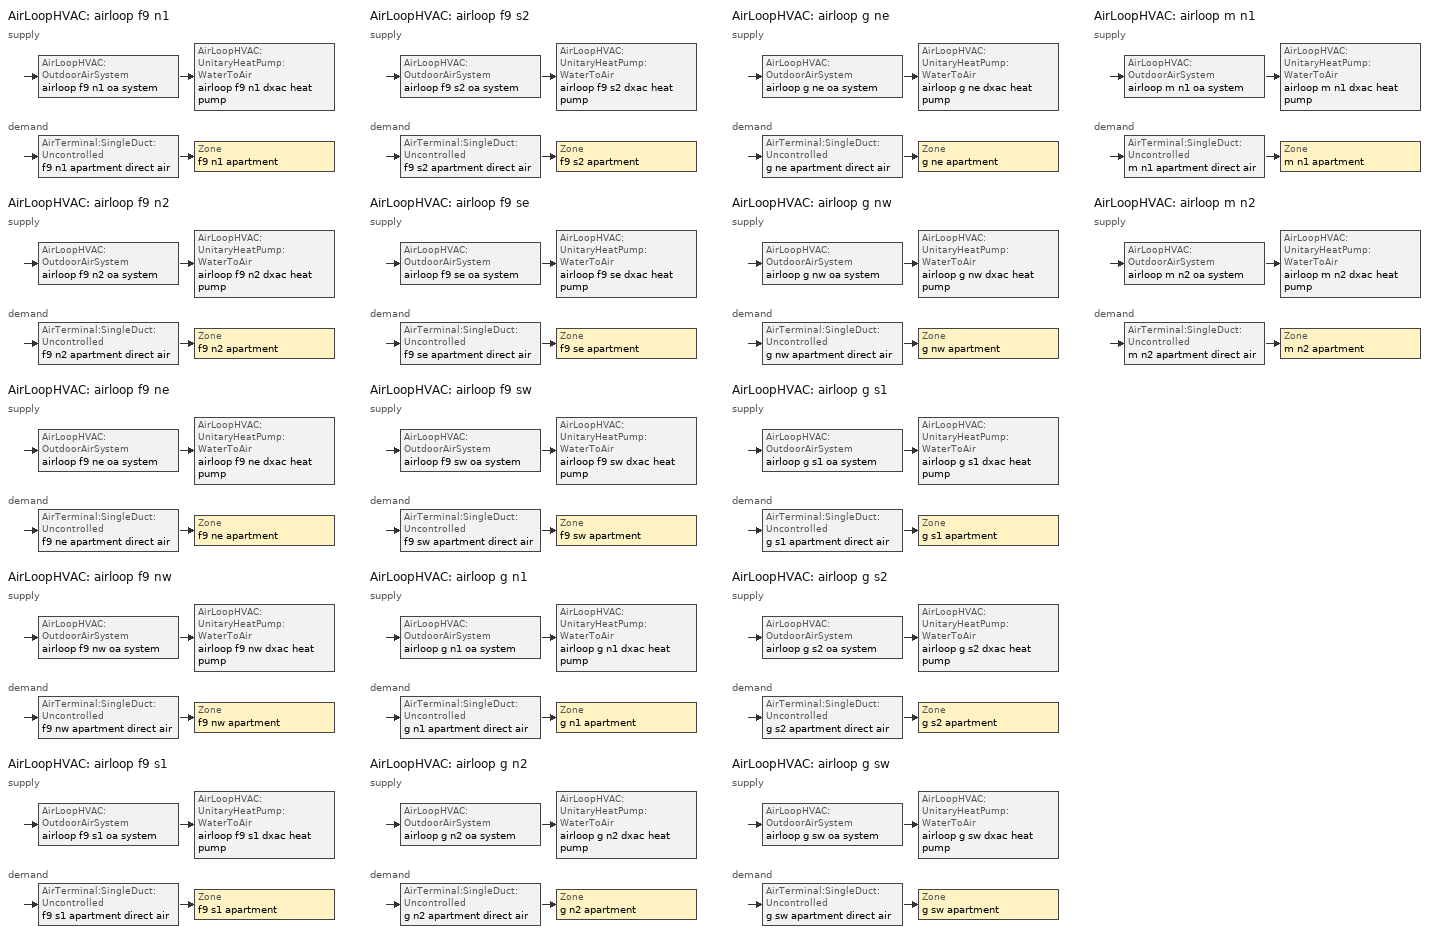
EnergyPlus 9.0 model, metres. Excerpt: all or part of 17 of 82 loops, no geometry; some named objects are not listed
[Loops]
AirLoopHVAC 'airloop f9 n1'
 supply: AirLoopHVAC:OutdoorAirSystem 'airloop f9 n1 oa system' > AirLoopHVAC:UnitaryHeatPump:WaterToAir 'airloop f9 n1 dxac heat pump'
 demand: AirTerminal:SingleDuct:Uncontrolled 'f9 n1 apartment direct air' > Zone 'f9 n1 apartment'
AirLoopHVAC 'airloop f9 n2'
 supply: AirLoopHVAC:OutdoorAirSystem 'airloop f9 n2 oa system' > AirLoopHVAC:UnitaryHeatPump:WaterToAir 'airloop f9 n2 dxac heat pump'
 demand: AirTerminal:SingleDuct:Uncontrolled 'f9 n2 apartment direct air' > Zone 'f9 n2 apartment'
AirLoopHVAC 'airloop f9 ne'
 supply: AirLoopHVAC:OutdoorAirSystem 'airloop f9 ne oa system' > AirLoopHVAC:UnitaryHeatPump:WaterToAir 'airloop f9 ne dxac heat pump'
 demand: AirTerminal:SingleDuct:Uncontrolled 'f9 ne apartment direct air' > Zone 'f9 ne apartment'
AirLoopHVAC 'airloop f9 nw'
 supply: AirLoopHVAC:OutdoorAirSystem 'airloop f9 nw oa system' > AirLoopHVAC:UnitaryHeatPump:WaterToAir 'airloop f9 nw dxac heat pump'
 demand: AirTerminal:SingleDuct:Uncontrolled 'f9 nw apartment direct air' > Zone 'f9 nw apartment'
AirLoopHVAC 'airloop f9 s1'
 supply: AirLoopHVAC:OutdoorAirSystem 'airloop f9 s1 oa system' > AirLoopHVAC:UnitaryHeatPump:WaterToAir 'airloop f9 s1 dxac heat pump'
 demand: AirTerminal:SingleDuct:Uncontrolled 'f9 s1 apartment direct air' > Zone 'f9 s1 apartment'
AirLoopHVAC 'airloop f9 s2'
 supply: AirLoopHVAC:OutdoorAirSystem 'airloop f9 s2 oa system' > AirLoopHVAC:UnitaryHeatPump:WaterToAir 'airloop f9 s2 dxac heat pump'
 demand: AirTerminal:SingleDuct:Uncontrolled 'f9 s2 apartment direct air' > Zone 'f9 s2 apartment'
AirLoopHVAC 'airloop f9 se'
 supply: AirLoopHVAC:OutdoorAirSystem 'airloop f9 se oa system' > AirLoopHVAC:UnitaryHeatPump:WaterToAir 'airloop f9 se dxac heat pump'
 demand: AirTerminal:SingleDuct:Uncontrolled 'f9 se apartment direct air' > Zone 'f9 se apartment'
AirLoopHVAC 'airloop f9 sw'
 supply: AirLoopHVAC:OutdoorAirSystem 'airloop f9 sw oa system' > AirLoopHVAC:UnitaryHeatPump:WaterToAir 'airloop f9 sw dxac heat pump'
 demand: AirTerminal:SingleDuct:Uncontrolled 'f9 sw apartment direct air' > Zone 'f9 sw apartment'
AirLoopHVAC 'airloop g n1'
 supply: AirLoopHVAC:OutdoorAirSystem 'airloop g n1 oa system' > AirLoopHVAC:UnitaryHeatPump:WaterToAir 'airloop g n1 dxac heat pump'
 demand: AirTerminal:SingleDuct:Uncontrolled 'g n1 apartment direct air' > Zone 'g n1 apartment'
AirLoopHVAC 'airloop g n2'
 supply: AirLoopHVAC:OutdoorAirSystem 'airloop g n2 oa system' > AirLoopHVAC:UnitaryHeatPump:WaterToAir 'airloop g n2 dxac heat pump'
 demand: AirTerminal:SingleDuct:Uncontrolled 'g n2 apartment direct air' > Zone 'g n2 apartment'
AirLoopHVAC 'airloop g ne'
 supply: AirLoopHVAC:OutdoorAirSystem 'airloop g ne oa system' > AirLoopHVAC:UnitaryHeatPump:WaterToAir 'airloop g ne dxac heat pump'
 demand: AirTerminal:SingleDuct:Uncontrolled 'g ne apartment direct air' > Zone 'g ne apartment'
AirLoopHVAC 'airloop g nw'
 supply: AirLoopHVAC:OutdoorAirSystem 'airloop g nw oa system' > AirLoopHVAC:UnitaryHeatPump:WaterToAir 'airloop g nw dxac heat pump'
 demand: AirTerminal:SingleDuct:Uncontrolled 'g nw apartment direct air' > Zone 'g nw apartment'
AirLoopHVAC 'airloop g s1'
 supply: AirLoopHVAC:OutdoorAirSystem 'airloop g s1 oa system' > AirLoopHVAC:UnitaryHeatPump:WaterToAir 'airloop g s1 dxac heat pump'
 demand: AirTerminal:SingleDuct:Uncontrolled 'g s1 apartment direct air' > Zone 'g s1 apartment'
AirLoopHVAC 'airloop g s2'
 supply: AirLoopHVAC:OutdoorAirSystem 'airloop g s2 oa system' > AirLoopHVAC:UnitaryHeatPump:WaterToAir 'airloop g s2 dxac heat pump'
 demand: AirTerminal:SingleDuct:Uncontrolled 'g s2 apartment direct air' > Zone 'g s2 apartment'
AirLoopHVAC 'airloop g sw'
 supply: AirLoopHVAC:OutdoorAirSystem 'airloop g sw oa system' > AirLoopHVAC:UnitaryHeatPump:WaterToAir 'airloop g sw dxac heat pump'
 demand: AirTerminal:SingleDuct:Uncontrolled 'g sw apartment direct air' > Zone 'g sw apartment'
AirLoopHVAC 'airloop m n1'
 supply: AirLoopHVAC:OutdoorAirSystem 'airloop m n1 oa system' > AirLoopHVAC:UnitaryHeatPump:WaterToAir 'airloop m n1 dxac heat pump'
 demand: AirTerminal:SingleDuct:Uncontrolled 'm n1 apartment direct air' > Zone 'm n1 apartment'
AirLoopHVAC 'airloop m n2'
 supply: AirLoopHVAC:OutdoorAirSystem 'airloop m n2 oa system' > AirLoopHVAC:UnitaryHeatPump:WaterToAir 'airloop m n2 dxac heat pump'
 demand: AirTerminal:SingleDuct:Uncontrolled 'm n2 apartment direct air' > Zone 'm n2 apartment'
[AirLoopHVAC]
airloop f9 n1: , airloop allapts availability manager, autosize, airloop f9 n1 branches, , airloop f9 n1 return air inlet, zonemixer f9 n1 return air outlet, zonesplitter f9 n1 supply air inlet, airloop f9 n1 supply air outlet
airloop f9 n2: , airloop allapts availability manager, autosize, airloop f9 n2 branches, , airloop f9 n2 return air inlet, zonemixer f9 n2 return air outlet, zonesplitter f9 n2 supply air inlet, airloop f9 n2 supply air outlet
airloop f9 ne: , airloop allapts availability manager, autosize, airloop f9 ne branches, , airloop f9 ne return air inlet, zonemixer f9 ne return air outlet, zonesplitter f9 ne supply air inlet, airloop f9 ne supply air outlet
airloop f9 nw: , airloop allapts availability manager, autosize, airloop f9 nw branches, , airloop f9 nw return air inlet, zonemixer f9 nw return air outlet, zonesplitter f9 nw supply air inlet, airloop f9 nw supply air outlet
airloop f9 s1: , airloop allapts availability manager, autosize, airloop f9 s1 branches, , airloop f9 s1 return air inlet, zonemixer f9 s1 return air outlet, zonesplitter f9 s1 supply air inlet, airloop f9 s1 supply air outlet
airloop f9 s2: , airloop allapts availability manager, autosize, airloop f9 s2 branches, , airloop f9 s2 return air inlet, zonemixer f9 s2 return air outlet, zonesplitter f9 s2 supply air inlet, airloop f9 s2 supply air outlet
airloop f9 se: , airloop allapts availability manager, autosize, airloop f9 se branches, , airloop f9 se return air inlet, zonemixer f9 se return air outlet, zonesplitter f9 se supply air inlet, airloop f9 se supply air outlet
airloop f9 sw: , airloop allapts availability manager, autosize, airloop f9 sw branches, , airloop f9 sw return air inlet, zonemixer f9 sw return air outlet, zonesplitter f9 sw supply air inlet, airloop f9 sw supply air outlet
airloop g n1: , airloop g n1 availability manager, autosize, airloop g n1 branches, , airloop g n1 return air inlet, zonemixer g n1 return air outlet, zonesplitter g n1 supply air inlet, airloop g n1 supply air outlet
airloop g n2: , airloop g n2 availability manager, autosize, airloop g n2 branches, , airloop g n2 return air inlet, zonemixer g n2 return air outlet, zonesplitter g n2 supply air inlet, airloop g n2 supply air outlet
airloop g ne: , airloop g ne availability manager, autosize, airloop g ne branches, , airloop g ne return air inlet, zonemixer g ne return air outlet, zonesplitter g ne supply air inlet, airloop g ne supply air outlet
airloop g nw: , airloop g nw availability manager, autosize, airloop g nw branches, , airloop g nw return air inlet, zonemixer g nw return air outlet, zonesplitter g nw supply air inlet, airloop g nw supply air outlet
airloop g s1: , airloop g s1 availability manager, autosize, airloop g s1 branches, , airloop g s1 return air inlet, zonemixer g s1 return air outlet, zonesplitter g s1 supply air inlet, airloop g s1 supply air outlet
airloop g s2: , airloop allapts availability manager, autosize, airloop g s2 branches, , airloop g s2 return air inlet, zonemixer g s2 return air outlet, zonesplitter g s2 supply air inlet, airloop g s2 supply air outlet
airloop g sw: , airloop g sw availability manager, autosize, airloop g sw branches, , airloop g sw return air inlet, zonemixer g sw return air outlet, zonesplitter g sw supply air inlet, airloop g sw supply air outlet
airloop m n1: , airloop allapts availability manager, autosize, airloop m n1 branches, , airloop m n1 return air inlet, zonemixer m n1 return air outlet, zonesplitter m n1 supply air inlet, airloop m n1 supply air outlet
airloop m n2: , airloop allapts availability manager, autosize, airloop m n2 branches, , airloop m n2 return air inlet, zonemixer m n2 return air outlet, zonesplitter m n2 supply air inlet, airloop m n2 supply air outlet
[AirLoopHVAC:OutdoorAirSystem]
airloop f9 n1 oa system: airloop f9 n1 oa system controllers, airloop f9 n1 oa system equipment, airloop allapts availability manager
airloop f9 n2 oa system: airloop f9 n2 oa system controllers, airloop f9 n2 oa system equipment, airloop allapts availability manager
airloop f9 ne oa system: airloop f9 ne oa system controllers, airloop f9 ne oa system equipment, airloop allapts availability manager
airloop f9 nw oa system: airloop f9 nw oa system controllers, airloop f9 nw oa system equipment, airloop allapts availability manager
airloop f9 s1 oa system: airloop f9 s1 oa system controllers, airloop f9 s1 oa system equipment, airloop allapts availability manager
airloop f9 s2 oa system: airloop f9 s2 oa system controllers, airloop f9 s2 oa system equipment, airloop allapts availability manager
airloop f9 se oa system: airloop f9 se oa system controllers, airloop f9 se oa system equipment, airloop allapts availability manager
airloop f9 sw oa system: airloop f9 sw oa system controllers, airloop f9 sw oa system equipment, airloop allapts availability manager
airloop g n1 oa system: airloop g n1 oa system controllers, airloop g n1 oa system equipment, airloop g n1 availability manager
airloop g n2 oa system: airloop g n2 oa system controllers, airloop g n2 oa system equipment, airloop g n2 availability manager
airloop g ne oa system: airloop g ne oa system controllers, airloop g ne oa system equipment, airloop g ne availability manager
airloop g nw oa system: airloop g nw oa system controllers, airloop g nw oa system equipment, airloop g nw availability manager
airloop g s1 oa system: airloop g s1 oa system controllers, airloop g s1 oa system equipment, airloop g s1 availability manager
airloop g s2 oa system: airloop g s2 oa system controllers, airloop g s2 oa system equipment, airloop g s2 availability manager
airloop g sw oa system: airloop g sw oa system controllers, airloop g sw oa system equipment, airloop g sw availability manager
airloop m n1 oa system: airloop m n1 oa system controllers, airloop m n1 oa system equipment, airloop allapts availability manager
airloop m n2 oa system: airloop m n2 oa system controllers, airloop m n2 oa system equipment, airloop allapts availability manager
[AirLoopHVAC:UnitaryHeatPump:WaterToAir]
airloop f9 n1 dxac heat pump: all on, f9 n1 apartment mixed air outlet, airloop f9 n1 supply air outlet, autosize, f9 n1 apartment, fan:onoff, airloop f9 n1 supply fan, coil:heating:watertoairheatpump:equationfit, heat pump heating mode airloop f9 n1, 0.001, coil:cooling:watertoairheatpump:equationfit, heat pump cooling mode airloop f9 n1, 0.001, 2.5, 60, 0.01, 60, coil:heating:electric, heat pump dx supp heating coil airloop f9 n1, 50, , common osa inlet node, blowthrough, all off
airloop f9 n2 dxac heat pump: all on, f9 n2 apartment mixed air outlet, airloop f9 n2 supply air outlet, autosize, f9 n2 apartment, fan:onoff, airloop f9 n2 supply fan, coil:heating:watertoairheatpump:equationfit, heat pump heating mode airloop f9 n2, 0.001, coil:cooling:watertoairheatpump:equationfit, heat pump cooling mode airloop f9 n2, 0.001, 2.5, 60, 0.01, 60, coil:heating:electric, heat pump dx supp heating coil airloop f9 n2, 50, , common osa inlet node, blowthrough, all off
airloop f9 ne dxac heat pump: all on, f9 ne apartment mixed air outlet, airloop f9 ne supply air outlet, autosize, f9 ne apartment, fan:onoff, airloop f9 ne supply fan, coil:heating:watertoairheatpump:equationfit, heat pump heating mode airloop f9 ne, 0.001, coil:cooling:watertoairheatpump:equationfit, heat pump cooling mode airloop f9 ne, 0.001, 2.5, 60, 0.01, 60, coil:heating:electric, heat pump dx supp heating coil airloop f9 ne, 50, , common osa inlet node, blowthrough, all off
airloop f9 nw dxac heat pump: all on, f9 nw apartment mixed air outlet, airloop f9 nw supply air outlet, autosize, f9 nw apartment, fan:onoff, airloop f9 nw supply fan, coil:heating:watertoairheatpump:equationfit, heat pump heating mode airloop f9 nw, 0.001, coil:cooling:watertoairheatpump:equationfit, heat pump cooling mode airloop f9 nw, 0.001, 2.5, 60, 0.01, 60, coil:heating:electric, heat pump dx supp heating coil airloop f9 nw, 50, , common osa inlet node, blowthrough, all off
airloop f9 s1 dxac heat pump: all on, f9 s1 apartment mixed air outlet, airloop f9 s1 supply air outlet, autosize, f9 s1 apartment, fan:onoff, airloop f9 s1 supply fan, coil:heating:watertoairheatpump:equationfit, heat pump heating mode airloop f9 s1, 0.001, coil:cooling:watertoairheatpump:equationfit, heat pump cooling mode airloop f9 s1, 0.001, 2.5, 60, 0.01, 60, coil:heating:electric, heat pump dx supp heating coil airloop f9 s1, 50, , common osa inlet node, blowthrough, all off
airloop f9 s2 dxac heat pump: all on, f9 s2 apartment mixed air outlet, airloop f9 s2 supply air outlet, autosize, f9 s2 apartment, fan:onoff, airloop f9 s2 supply fan, coil:heating:watertoairheatpump:equationfit, heat pump heating mode airloop f9 s2, 0.001, coil:cooling:watertoairheatpump:equationfit, heat pump cooling mode airloop f9 s2, 0.001, 2.5, 60, 0.01, 60, coil:heating:electric, heat pump dx supp heating coil airloop f9 s2, 50, , common osa inlet node, blowthrough, all off
airloop f9 se dxac heat pump: all on, f9 se apartment mixed air outlet, airloop f9 se supply air outlet, autosize, f9 se apartment, fan:onoff, airloop f9 se supply fan, coil:heating:watertoairheatpump:equationfit, heat pump heating mode airloop f9 se, 0.001, coil:cooling:watertoairheatpump:equationfit, heat pump cooling mode airloop f9 se, 0.001, 2.5, 60, 0.01, 60, coil:heating:electric, heat pump dx supp heating coil airloop f9 se, 50, , common osa inlet node, blowthrough, all off
airloop f9 sw dxac heat pump: all on, f9 sw apartment mixed air outlet, airloop f9 sw supply air outlet, autosize, f9 sw apartment, fan:onoff, airloop f9 sw supply fan, coil:heating:watertoairheatpump:equationfit, heat pump heating mode airloop f9 sw, 0.001, coil:cooling:watertoairheatpump:equationfit, heat pump cooling mode airloop f9 sw, 0.001, 2.5, 60, 0.01, 60, coil:heating:electric, heat pump dx supp heating coil airloop f9 sw, 50, , common osa inlet node, blowthrough, all off
airloop g n1 dxac heat pump: all on, g n1 apartment mixed air outlet, airloop g n1 supply air outlet, autosize, g n1 apartment, fan:onoff, airloop g n1 supply fan, coil:heating:watertoairheatpump:equationfit, heat pump heating mode airloop g n1, 0.001, coil:cooling:watertoairheatpump:equationfit, heat pump cooling mode airloop g n1, 0.0001, 2.5, 60, 0.01, 60, coil:heating:electric, heat pump dx supp heating coil airloop g n1, 50, , common osa inlet node, blowthrough, all off
airloop g n2 dxac heat pump: all on, g n2 apartment mixed air outlet, airloop g n2 supply air outlet, autosize, g n2 apartment, fan:onoff, airloop g n2 supply fan, coil:heating:watertoairheatpump:equationfit, heat pump heating mode airloop g n2, 0.001, coil:cooling:watertoairheatpump:equationfit, heat pump cooling mode airloop g n2, 0.0001, 2.5, 60, 0.01, 60, coil:heating:electric, heat pump dx supp heating coil airloop g n2, 50, , common osa inlet node, blowthrough, all off
airloop g ne dxac heat pump: all on, g ne apartment mixed air outlet, airloop g ne supply air outlet, autosize, g ne apartment, fan:onoff, airloop g ne supply fan, coil:heating:watertoairheatpump:equationfit, heat pump heating mode airloop g ne, 0.001, coil:cooling:watertoairheatpump:equationfit, heat pump cooling mode airloop g ne, 0.001, 2.5, 60, 0.01, 60, coil:heating:electric, heat pump dx supp heating coil airloop g ne, 50, , common osa inlet node, blowthrough, all off
airloop g nw dxac heat pump: all on, g nw apartment mixed air outlet, airloop g nw supply air outlet, autosize, g nw apartment, fan:onoff, airloop g nw supply fan, coil:heating:watertoairheatpump:equationfit, heat pump heating mode airloop g nw, 0.001, coil:cooling:watertoairheatpump:equationfit, heat pump cooling mode airloop g nw, 0.001, 2.5, 60, 0.01, 60, coil:heating:electric, heat pump dx supp heating coil airloop g nw, 50, , common osa inlet node, blowthrough, all off
airloop g s1 dxac heat pump: all on, g s1 apartment mixed air outlet, airloop g s1 supply air outlet, autosize, g s1 apartment, fan:onoff, airloop g s1 supply fan, coil:heating:watertoairheatpump:equationfit, heat pump heating mode airloop g s1, 0.001, coil:cooling:watertoairheatpump:equationfit, heat pump cooling mode airloop g s1, 0.001, 2.5, 60, 0.01, 60, coil:heating:electric, heat pump dx supp heating coil airloop g s1, 50, , common osa inlet node, blowthrough, all off
airloop g s2 dxac heat pump: all on, g s2 apartment mixed air outlet, airloop g s2 supply air outlet, autosize, g s2 apartment, fan:onoff, airloop g s2 supply fan, coil:heating:watertoairheatpump:equationfit, heat pump heating mode airloop g s2, 0.001, coil:cooling:watertoairheatpump:equationfit, heat pump cooling mode airloop g s2, 0.001, 2.5, 60, 0.01, 60, coil:heating:electric, heat pump dx supp heating coil airloop g s2, 50, , common osa inlet node, blowthrough, all off
airloop g sw dxac heat pump: all on, g sw apartment mixed air outlet, airloop g sw supply air outlet, autosize, g sw apartment, fan:onoff, airloop g sw supply fan, coil:heating:watertoairheatpump:equationfit, heat pump heating mode airloop g sw, 0.001, coil:cooling:watertoairheatpump:equationfit, heat pump cooling mode airloop g sw, 0.001, 2.5, 60, 0.01, 60, coil:heating:electric, heat pump dx supp heating coil airloop g sw, 50, , common osa inlet node, blowthrough, all off
airloop m n1 dxac heat pump: all on, m n1 apartment mixed air outlet, airloop m n1 supply air outlet, autosize, m n1 apartment, fan:onoff, airloop m n1 supply fan, coil:heating:watertoairheatpump:equationfit, heat pump heating mode airloop m n1, 0.001, coil:cooling:watertoairheatpump:equationfit, heat pump cooling mode airloop m n1, 0.001, 2.5, 60, 0.01, 60, coil:heating:electric, heat pump dx supp heating coil airloop m n1, 50, , common osa inlet node, blowthrough, all off
airloop m n2 dxac heat pump: all on, m n2 apartment mixed air outlet, airloop m n2 supply air outlet, autosize, m n2 apartment, fan:onoff, airloop m n2 supply fan, coil:heating:watertoairheatpump:equationfit, heat pump heating mode airloop m n2, 0.001, coil:cooling:watertoairheatpump:equationfit, heat pump cooling mode airloop m n2, 0.001, 2.5, 60, 0.01, 60, coil:heating:electric, heat pump dx supp heating coil airloop m n2, 50, , common osa inlet node, blowthrough, all off
[AirTerminal:SingleDuct:Uncontrolled]
f9 n1 apartment direct air: all on, f9 n1 apartment supply inlet, autosize
f9 n2 apartment direct air: all on, f9 n2 apartment supply inlet, autosize
f9 ne apartment direct air: all on, f9 ne apartment supply inlet, autosize
f9 nw apartment direct air: all on, f9 nw apartment supply inlet, autosize
f9 s1 apartment direct air: all on, f9 s1 apartment supply inlet, autosize
f9 s2 apartment direct air: all on, f9 s2 apartment supply inlet, autosize
f9 se apartment direct air: all on, f9 se apartment supply inlet, autosize
f9 sw apartment direct air: all on, f9 sw apartment supply inlet, autosize
g n1 apartment direct air: all on, g n1 apartment supply inlet, autosize
g n2 apartment direct air: all on, g n2 apartment supply inlet, autosize
g ne apartment direct air: all on, g ne apartment supply inlet, autosize
g nw apartment direct air: all on, g nw apartment supply inlet, autosize
g s1 apartment direct air: all on, g s1 apartment supply inlet, autosize
g s2 apartment direct air: all on, g s2 apartment supply inlet, autosize
g sw apartment direct air: all on, g sw apartment supply inlet, autosize
m n1 apartment direct air: all on, m n1 apartment supply inlet, autosize
m n2 apartment direct air: all on, m n2 apartment supply inlet, autosize
[Coil:Heating:Electric]
heat pump dx supp heating coil airloop f9 n1: all on, 1, autosize, heating coil air outlet node airloop f9 n1, airloop f9 n1 supply air outlet
heat pump dx supp heating coil airloop f9 n2: all on, 1, autosize, heating coil air outlet node airloop f9 n2, airloop f9 n2 supply air outlet
heat pump dx supp heating coil airloop f9 ne: all on, 1, autosize, heating coil air outlet node airloop f9 ne, airloop f9 ne supply air outlet
heat pump dx supp heating coil airloop f9 nw: all on, 1, autosize, heating coil air outlet node airloop f9 nw, airloop f9 nw supply air outlet
heat pump dx supp heating coil airloop f9 s1: all on, 1, autosize, heating coil air outlet node airloop f9 s1, airloop f9 s1 supply air outlet
heat pump dx supp heating coil airloop f9 s2: all on, 1, autosize, heating coil air outlet node airloop f9 s2, airloop f9 s2 supply air outlet
heat pump dx supp heating coil airloop f9 se: all on, 1, autosize, heating coil air outlet node airloop f9 se, airloop f9 se supply air outlet
heat pump dx supp heating coil airloop f9 sw: all on, 1, autosize, heating coil air outlet node airloop f9 sw, airloop f9 sw supply air outlet
heat pump dx supp heating coil airloop g n1: all on, 1, autosize, heating coil air outlet node airloop g n1, airloop g n1 supply air outlet
heat pump dx supp heating coil airloop g n2: all on, 1, autosize, heating coil air outlet node airloop g n2, airloop g n2 supply air outlet
heat pump dx supp heating coil airloop g ne: all on, 1, autosize, heating coil air outlet node airloop g ne, airloop g ne supply air outlet
heat pump dx supp heating coil airloop g nw: all on, 1, autosize, heating coil air outlet node airloop g nw, airloop g nw supply air outlet
heat pump dx supp heating coil airloop g s1: all on, 1, autosize, heating coil air outlet node airloop g s1, airloop g s1 supply air outlet
heat pump dx supp heating coil airloop g s2: all on, 1, autosize, heating coil air outlet node airloop g s2, airloop g s2 supply air outlet
heat pump dx supp heating coil airloop g sw: all on, 1, autosize, heating coil air outlet node airloop g sw, airloop g sw supply air outlet
heat pump dx supp heating coil airloop m n1: all on, 1, autosize, heating coil air outlet node airloop m n1, airloop m n1 supply air outlet
heat pump dx supp heating coil airloop m n2: all on, 1, autosize, heating coil air outlet node airloop m n2, airloop m n2 supply air outlet
[Controller:OutdoorAir]
airloop f9 n1 oa controller: f9 n1 apartment relief air outlet, airloop f9 n1 return air inlet, f9 n1 apartment mixed air outlet, f9 n1 apartment outside air inlet, autosize, autosize, noeconomizer, modulateflow, , , , , , lockoutwithheating, fixedminimum, all off, , , , , no, , 1, yes, bypasswhenwithineconomizerlimits
airloop f9 n2 oa controller: f9 n2 apartment relief air outlet, airloop f9 n2 return air inlet, f9 n2 apartment mixed air outlet, f9 n2 apartment outside air inlet, autosize, autosize, noeconomizer, modulateflow, , , , , , lockoutwithheating, fixedminimum, all off, , , , , no, , 1, yes, bypasswhenwithineconomizerlimits
airloop f9 ne oa controller: f9 ne apartment relief air outlet, airloop f9 ne return air inlet, f9 ne apartment mixed air outlet, f9 ne apartment outside air inlet, autosize, autosize, noeconomizer, modulateflow, , , , , , lockoutwithheating, fixedminimum, all off, , , , , no, , 1, yes, bypasswhenwithineconomizerlimits
airloop f9 nw oa controller: f9 nw apartment relief air outlet, airloop f9 nw return air inlet, f9 nw apartment mixed air outlet, f9 nw apartment outside air inlet, autosize, autosize, noeconomizer, modulateflow, , , , , , lockoutwithheating, fixedminimum, all off, , , , , no, , 1, yes, bypasswhenwithineconomizerlimits
airloop f9 s1 oa controller: f9 s1 apartment relief air outlet, airloop f9 s1 return air inlet, f9 s1 apartment mixed air outlet, f9 s1 apartment outside air inlet, autosize, autosize, noeconomizer, modulateflow, , , , , , lockoutwithheating, fixedminimum, all off, , , , , no, , 1, yes, bypasswhenwithineconomizerlimits
airloop f9 s2 oa controller: f9 s2 apartment relief air outlet, airloop f9 s2 return air inlet, f9 s2 apartment mixed air outlet, f9 s2 apartment outside air inlet, autosize, autosize, noeconomizer, modulateflow, , , , , , lockoutwithheating, fixedminimum, all off, , , , , no, , 1, yes, bypasswhenwithineconomizerlimits
airloop f9 se oa controller: f9 se apartment relief air outlet, airloop f9 se return air inlet, f9 se apartment mixed air outlet, f9 se apartment outside air inlet, autosize, autosize, noeconomizer, modulateflow, , , , , , lockoutwithheating, fixedminimum, all off, , , , , no, , 1, yes, bypasswhenwithineconomizerlimits
airloop f9 sw oa controller: f9 sw apartment relief air outlet, airloop f9 sw return air inlet, f9 sw apartment mixed air outlet, f9 sw apartment outside air inlet, autosize, autosize, noeconomizer, modulateflow, , , , , , lockoutwithheating, fixedminimum, all off, , , , , no, , 1, yes, bypasswhenwithineconomizerlimits
airloop g n1 oa controller: g n1 apartment relief air outlet, airloop g n1 return air inlet, g n1 apartment mixed air outlet, g n1 apartment outside air inlet, autosize, autosize, noeconomizer, modulateflow, , , , , , lockoutwithheating, fixedminimum, all off, , , , , no, , 1, yes, bypasswhenwithineconomizerlimits
airloop g n2 oa controller: g n2 apartment relief air outlet, airloop g n2 return air inlet, g n2 apartment mixed air outlet, g n2 apartment outside air inlet, autosize, autosize, noeconomizer, modulateflow, , , , , , lockoutwithheating, fixedminimum, all off, , , , , no, , 1, yes, bypasswhenwithineconomizerlimits
airloop g ne oa controller: g ne apartment relief air outlet, airloop g ne return air inlet, g ne apartment mixed air outlet, g ne apartment outside air inlet, autosize, autosize, noeconomizer, modulateflow, , , , , , lockoutwithheating, fixedminimum, all off, , , , , no, , 1, yes, bypasswhenwithineconomizerlimits
airloop g nw oa controller: g nw apartment relief air outlet, airloop g nw return air inlet, g nw apartment mixed air outlet, g nw apartment outside air inlet, autosize, autosize, noeconomizer, modulateflow, , , , , , lockoutwithheating, fixedminimum, all off, , , , , no, , 1, yes, bypasswhenwithineconomizerlimits
airloop g s1 oa controller: g s1 apartment relief air outlet, airloop g s1 return air inlet, g s1 apartment mixed air outlet, g s1 apartment outside air inlet, autosize, autosize, noeconomizer, modulateflow, , , , , , lockoutwithheating, fixedminimum, all off, , , , , no, , 1, yes, bypasswhenwithineconomizerlimits
airloop g s2 oa controller: g s2 apartment relief air outlet, airloop g s2 return air inlet, g s2 apartment mixed air outlet, g s2 apartment outside air inlet, autosize, autosize, noeconomizer, modulateflow, , , , , , lockoutwithheating, fixedminimum, all off, , , , , no, , 1, yes, bypasswhenwithineconomizerlimits
airloop g sw oa controller: g sw apartment relief air outlet, airloop g sw return air inlet, g sw apartment mixed air outlet, g sw apartment outside air inlet, autosize, autosize, noeconomizer, modulateflow, , , , , , lockoutwithheating, fixedminimum, all off, , , , , no, , 1, yes, bypasswhenwithineconomizerlimits
airloop m n1 oa controller: m n1 apartment relief air outlet, airloop m n1 return air inlet, m n1 apartment mixed air outlet, m n1 apartment outside air inlet, autosize, autosize, noeconomizer, modulateflow, , , , , , lockoutwithheating, fixedminimum, all off, , , , , no, , 1, yes, bypasswhenwithineconomizerlimits
airloop m n2 oa controller: m n2 apartment relief air outlet, airloop m n2 return air inlet, m n2 apartment mixed air outlet, m n2 apartment outside air inlet, autosize, autosize, noeconomizer, modulateflow, , , , , , lockoutwithheating, fixedminimum, all off, , , , , no, , 1, yes, bypasswhenwithineconomizerlimits
[DesignSpecification:OutdoorAir]
sz dsoa f9 n1 apartment; sz dsoa f9 n2 apartment; sz dsoa f9 ne apartment; sz dsoa f9 nw apartment; sz dsoa f9 s1 apartment; sz dsoa f9 s2 apartment; sz dsoa f9 se apartment; sz dsoa f9 sw apartment; sz dsoa g n1 apartment; sz dsoa g n2 apartment; sz dsoa g ne apartment; sz dsoa g nw apartment; sz dsoa g s1 apartment; sz dsoa g s2 apartment; sz dsoa g sw apartment; sz dsoa m n1 apartment; sz dsoa m n2 apartment: flow/area, , 0.000294083
[EnergyManagementSystem:Sensor]
m_n1_apartment_sliding_door_ventilation_sensor: m n1 apartment; Zone Ventilation Standard Density Volume Flow Rate
[Fan:OnOff]
airloop f9 n1 supply fan: all on, 0.55575, 622.5, autosize, 0.855, 1, f9 n1 apartment mixed air outlet, airloop f9 n1 supply fan outlet
airloop f9 n2 supply fan: all on, 0.55575, 622.5, autosize, 0.855, 1, f9 n2 apartment mixed air outlet, airloop f9 n2 supply fan outlet
airloop f9 ne supply fan: all on, 0.55575, 622.5, autosize, 0.855, 1, f9 ne apartment mixed air outlet, airloop f9 ne supply fan outlet
airloop f9 nw supply fan: all on, 0.55575, 622.5, autosize, 0.855, 1, f9 nw apartment mixed air outlet, airloop f9 nw supply fan outlet
airloop f9 s1 supply fan: all on, 0.55575, 622.5, autosize, 0.855, 1, f9 s1 apartment mixed air outlet, airloop f9 s1 supply fan outlet
airloop f9 s2 supply fan: all on, 0.55575, 622.5, autosize, 0.855, 1, f9 s2 apartment mixed air outlet, airloop f9 s2 supply fan outlet
airloop f9 se supply fan: all on, 0.55575, 622.5, autosize, 0.855, 1, f9 se apartment mixed air outlet, airloop f9 se supply fan outlet
airloop f9 sw supply fan: all on, 0.55575, 622.5, autosize, 0.855, 1, f9 sw apartment mixed air outlet, airloop f9 sw supply fan outlet
airloop g n1 supply fan: all on, 0.55575, 622.5, autosize, 0.855, 1, g n1 apartment mixed air outlet, airloop g n1 supply fan outlet
airloop g n2 supply fan: all on, 0.55575, 622.5, autosize, 0.855, 1, g n2 apartment mixed air outlet, airloop g n2 supply fan outlet
airloop g ne supply fan: all on, 0.55575, 622.5, autosize, 0.855, 1, g ne apartment mixed air outlet, airloop g ne supply fan outlet
airloop g nw supply fan: all on, 0.55575, 622.5, autosize, 0.855, 1, g nw apartment mixed air outlet, airloop g nw supply fan outlet
airloop g s1 supply fan: all on, 0.55575, 622.5, autosize, 0.855, 1, g s1 apartment mixed air outlet, airloop g s1 supply fan outlet
airloop g s2 supply fan: all on, 0.55575, 622.5, autosize, 0.855, 1, g s2 apartment mixed air outlet, airloop g s2 supply fan outlet
airloop g sw supply fan: all on, 0.55575, 622.5, autosize, 0.855, 1, g sw apartment mixed air outlet, airloop g sw supply fan outlet
airloop m n1 supply fan: all on, 0.55575, 622.5, autosize, 0.855, 1, m n1 apartment mixed air outlet, airloop m n1 supply fan outlet
airloop m n2 supply fan: all on, 0.55575, 622.5, autosize, 0.855, 1, m n2 apartment mixed air outlet, airloop m n2 supply fan outlet
f9 n1 apartment erv exh fan: all on, 0.303158, 233.6875, autosize, 0.48, 1, f9 n1 apartment erv secondary outlet node, f9 n1 apartment erv exh fan outlet node, , , General
f9 n1 apartment erv sup fan: all on, 0.303158, 233.6875, autosize, 0.48, 1, f9 n1 apartment erv outlet node, f9 n1 apartment erv sup fan outlet node, , , General
f9 n2 apartment erv exh fan: all on, 0.303158, 233.6875, autosize, 0.48, 1, f9 n2 apartment erv secondary outlet node, f9 n2 apartment erv exh fan outlet node, , , General
f9 n2 apartment erv sup fan: all on, 0.303158, 233.6875, autosize, 0.48, 1, f9 n2 apartment erv outlet node, f9 n2 apartment erv sup fan outlet node, , , General
f9 ne apartment erv exh fan: all on, 0.303158, 233.6875, autosize, 0.48, 1, f9 ne apartment erv secondary outlet node, f9 ne apartment erv exh fan outlet node, , , General
f9 ne apartment erv sup fan: all on, 0.303158, 233.6875, autosize, 0.48, 1, f9 ne apartment erv outlet node, f9 ne apartment erv sup fan outlet node, , , General
f9 nw apartment erv exh fan: all on, 0.303158, 233.6875, autosize, 0.48, 1, f9 nw apartment erv secondary outlet node, f9 nw apartment erv exh fan outlet node, , , General
f9 nw apartment erv sup fan: all on, 0.303158, 233.6875, autosize, 0.48, 1, f9 nw apartment erv outlet node, f9 nw apartment erv sup fan outlet node, , , General
f9 s1 apartment erv exh fan: all on, 0.303158, 233.6875, autosize, 0.48, 1, f9 s1 apartment erv secondary outlet node, f9 s1 apartment erv exh fan outlet node, , , General
f9 s1 apartment erv sup fan: all on, 0.303158, 233.6875, autosize, 0.48, 1, f9 s1 apartment erv outlet node, f9 s1 apartment erv sup fan outlet node, , , General
f9 s2 apartment erv exh fan: all on, 0.303158, 233.6875, autosize, 0.48, 1, f9 s2 apartment erv secondary outlet node, f9 s2 apartment erv exh fan outlet node, , , General
f9 s2 apartment erv sup fan: all on, 0.303158, 233.6875, autosize, 0.48, 1, f9 s2 apartment erv outlet node, f9 s2 apartment erv sup fan outlet node, , , General
f9 se apartment erv exh fan: all on, 0.303158, 233.6875, autosize, 0.48, 1, f9 se apartment erv secondary outlet node, f9 se apartment erv exh fan outlet node, , , General
f9 se apartment erv sup fan: all on, 0.303158, 233.6875, autosize, 0.48, 1, f9 se apartment erv outlet node, f9 se apartment erv sup fan outlet node, , , General
f9 sw apartment erv exh fan: all on, 0.303158, 233.6875, autosize, 0.48, 1, f9 sw apartment erv secondary outlet node, f9 sw apartment erv exh fan outlet node, , , General
f9 sw apartment erv sup fan: all on, 0.303158, 233.6875, autosize, 0.48, 1, f9 sw apartment erv outlet node, f9 sw apartment erv sup fan outlet node, , , General
g n1 apartment erv exh fan: all on, 0.303158, 233.6875, autosize, 0.48, 1, g n1 apartment erv secondary outlet node, g n1 apartment erv exh fan outlet node, , , General
g n1 apartment erv sup fan: all on, 0.303158, 233.6875, autosize, 0.48, 1, g n1 apartment erv outlet node, g n1 apartment erv sup fan outlet node, , , General
g n2 apartment erv exh fan: all on, 0.303158, 233.6875, autosize, 0.48, 1, g n2 apartment erv secondary outlet node, g n2 apartment erv exh fan outlet node, , , General
g n2 apartment erv sup fan: all on, 0.303158, 233.6875, autosize, 0.48, 1, g n2 apartment erv outlet node, g n2 apartment erv sup fan outlet node, , , General
g ne apartment erv exh fan: all on, 0.303158, 233.6875, autosize, 0.48, 1, g ne apartment erv secondary outlet node, g ne apartment erv exh fan outlet node, , , General
g ne apartment erv sup fan: all on, 0.303158, 233.6875, autosize, 0.48, 1, g ne apartment erv outlet node, g ne apartment erv sup fan outlet node, , , General
g nw apartment erv exh fan: all on, 0.303158, 233.6875, autosize, 0.48, 1, g nw apartment erv secondary outlet node, g nw apartment erv exh fan outlet node, , , General
g nw apartment erv sup fan: all on, 0.303158, 233.6875, autosize, 0.48, 1, g nw apartment erv outlet node, g nw apartment erv sup fan outlet node, , , General
g s1 apartment erv exh fan: all on, 0.303158, 233.6875, autosize, 0.48, 1, g s1 apartment erv secondary outlet node, g s1 apartment erv exh fan outlet node, , , General
g s1 apartment erv sup fan: all on, 0.303158, 233.6875, autosize, 0.48, 1, g s1 apartment erv outlet node, g s1 apartment erv sup fan outlet node, , , General
g s2 apartment erv exh fan: all on, 0.303158, 233.6875, autosize, 0.48, 1, g s2 apartment erv secondary outlet node, g s2 apartment erv exh fan outlet node, , , General
g s2 apartment erv sup fan: all on, 0.303158, 233.6875, autosize, 0.48, 1, g s2 apartment erv outlet node, g s2 apartment erv sup fan outlet node, , , General
g sw apartment erv exh fan: all on, 0.303158, 233.6875, autosize, 0.48, 1, g sw apartment erv secondary outlet node, g sw apartment erv exh fan outlet node, , , General
g sw apartment erv sup fan: all on, 0.303158, 233.6875, autosize, 0.48, 1, g sw apartment erv outlet node, g sw apartment erv sup fan outlet node, , , General
m n1 apartment erv exh fan: all on, 0.303158, 233.6875, autosize, 0.48, 1, m n1 apartment erv secondary outlet node, m n1 apartment erv exh fan outlet node, , , General
m n1 apartment erv sup fan: all on, 0.303158, 233.6875, autosize, 0.48, 1, m n1 apartment erv outlet node, m n1 apartment erv sup fan outlet node, , , General
m n2 apartment erv exh fan: all on, 0.303158, 233.6875, autosize, 0.48, 1, m n2 apartment erv secondary outlet node, m n2 apartment erv exh fan outlet node, , , General
m n2 apartment erv sup fan: all on, 0.303158, 233.6875, autosize, 0.48, 1, m n2 apartment erv outlet node, m n2 apartment erv sup fan outlet node, , , General
[HeatExchanger:AirToAir:SensibleAndLatent]
f9 n1 apartment oa heat exchanger: allon_except_dd, autosize, 0, 0, 0, 0, 0, 0, 0, 0, f9 n1 apartment outside air node, f9 n1 apartment erv outlet node, f9 n1 apartment zone exhaust node, f9 n1 apartment erv secondary outlet node, 0, no, rotary, exhaustonly, -23.3, 0.167, 1.44
f9 n2 apartment oa heat exchanger: allon_except_dd, autosize, 0, 0, 0, 0, 0, 0, 0, 0, f9 n2 apartment outside air node, f9 n2 apartment erv outlet node, f9 n2 apartment zone exhaust node, f9 n2 apartment erv secondary outlet node, 0, no, rotary, exhaustonly, -23.3, 0.167, 1.44
f9 ne apartment oa heat exchanger: allon_except_dd, autosize, 0, 0, 0, 0, 0, 0, 0, 0, f9 ne apartment outside air node, f9 ne apartment erv outlet node, f9 ne apartment zone exhaust node, f9 ne apartment erv secondary outlet node, 0, no, rotary, exhaustonly, -23.3, 0.167, 1.44
f9 nw apartment oa heat exchanger: allon_except_dd, autosize, 0, 0, 0, 0, 0, 0, 0, 0, f9 nw apartment outside air node, f9 nw apartment erv outlet node, f9 nw apartment zone exhaust node, f9 nw apartment erv secondary outlet node, 0, no, rotary, exhaustonly, -23.3, 0.167, 1.44
f9 s1 apartment oa heat exchanger: allon_except_dd, autosize, 0, 0, 0, 0, 0, 0, 0, 0, f9 s1 apartment outside air node, f9 s1 apartment erv outlet node, f9 s1 apartment zone exhaust node, f9 s1 apartment erv secondary outlet node, 0, no, rotary, exhaustonly, -23.3, 0.167, 1.44
f9 s2 apartment oa heat exchanger: allon_except_dd, autosize, 0, 0, 0, 0, 0, 0, 0, 0, f9 s2 apartment outside air node, f9 s2 apartment erv outlet node, f9 s2 apartment zone exhaust node, f9 s2 apartment erv secondary outlet node, 0, no, rotary, exhaustonly, -23.3, 0.167, 1.44
f9 se apartment oa heat exchanger: allon_except_dd, autosize, 0, 0, 0, 0, 0, 0, 0, 0, f9 se apartment outside air node, f9 se apartment erv outlet node, f9 se apartment zone exhaust node, f9 se apartment erv secondary outlet node, 0, no, rotary, exhaustonly, -23.3, 0.167, 1.44
f9 sw apartment oa heat exchanger: allon_except_dd, autosize, 0, 0, 0, 0, 0, 0, 0, 0, f9 sw apartment outside air node, f9 sw apartment erv outlet node, f9 sw apartment zone exhaust node, f9 sw apartment erv secondary outlet node, 0, no, rotary, exhaustonly, -23.3, 0.167, 1.44
g n1 apartment oa heat exchanger: allon_except_dd, autosize, 0, 0, 0, 0, 0, 0, 0, 0, g n1 apartment outside air node, g n1 apartment erv outlet node, g n1 apartment zone exhaust node, g n1 apartment erv secondary outlet node, 0, no, rotary, exhaustonly, -23.3, 0.167, 1.44
g n2 apartment oa heat exchanger: allon_except_dd, autosize, 0, 0, 0, 0, 0, 0, 0, 0, g n2 apartment outside air node, g n2 apartment erv outlet node, g n2 apartment zone exhaust node, g n2 apartment erv secondary outlet node, 0, no, rotary, exhaustonly, -23.3, 0.167, 1.44
g ne apartment oa heat exchanger: allon_except_dd, autosize, 0, 0, 0, 0, 0, 0, 0, 0, g ne apartment outside air node, g ne apartment erv outlet node, g ne apartment zone exhaust node, g ne apartment erv secondary outlet node, 0, no, rotary, exhaustonly, -23.3, 0.167, 1.44
g nw apartment oa heat exchanger: allon_except_dd, autosize, 0, 0, 0, 0, 0, 0, 0, 0, g nw apartment outside air node, g nw apartment erv outlet node, g nw apartment zone exhaust node, g nw apartment erv secondary outlet node, 0, no, rotary, exhaustonly, -23.3, 0.167, 1.44
g s1 apartment oa heat exchanger: allon_except_dd, autosize, 0, 0, 0, 0, 0, 0, 0, 0, g s1 apartment outside air node, g s1 apartment erv outlet node, g s1 apartment zone exhaust node, g s1 apartment erv secondary outlet node, 0, no, rotary, exhaustonly, -23.3, 0.167, 1.44
g s2 apartment oa heat exchanger: allon_except_dd, autosize, 0, 0, 0, 0, 0, 0, 0, 0, g s2 apartment outside air node, g s2 apartment erv outlet node, g s2 apartment zone exhaust node, g s2 apartment erv secondary outlet node, 0, no, rotary, exhaustonly, -23.3, 0.167, 1.44
g sw apartment oa heat exchanger: allon_except_dd, autosize, 0, 0, 0, 0, 0, 0, 0, 0, g sw apartment outside air node, g sw apartment erv outlet node, g sw apartment zone exhaust node, g sw apartment erv secondary outlet node, 0, no, rotary, exhaustonly, -23.3, 0.167, 1.44
m n1 apartment oa heat exchanger: allon_except_dd, autosize, 0, 0, 0, 0, 0, 0, 0, 0, m n1 apartment outside air node, m n1 apartment erv outlet node, m n1 apartment zone exhaust node, m n1 apartment erv secondary outlet node, 0, no, rotary, exhaustonly, -23.3, 0.167, 1.44
m n2 apartment oa heat exchanger: allon_except_dd, autosize, 0, 0, 0, 0, 0, 0, 0, 0, m n2 apartment outside air node, m n2 apartment erv outlet node, m n2 apartment zone exhaust node, m n2 apartment erv secondary outlet node, 0, no, rotary, exhaustonly, -23.3, 0.167, 1.44
[OutdoorAir:Mixer]
f9 n1 apartment oa mixing box: f9 n1 apartment mixed air outlet, f9 n1 apartment outside air inlet, f9 n1 apartment relief air outlet, airloop f9 n1 return air inlet
f9 n2 apartment oa mixing box: f9 n2 apartment mixed air outlet, f9 n2 apartment outside air inlet, f9 n2 apartment relief air outlet, airloop f9 n2 return air inlet
f9 ne apartment oa mixing box: f9 ne apartment mixed air outlet, f9 ne apartment outside air inlet, f9 ne apartment relief air outlet, airloop f9 ne return air inlet
f9 nw apartment oa mixing box: f9 nw apartment mixed air outlet, f9 nw apartment outside air inlet, f9 nw apartment relief air outlet, airloop f9 nw return air inlet
f9 s1 apartment oa mixing box: f9 s1 apartment mixed air outlet, f9 s1 apartment outside air inlet, f9 s1 apartment relief air outlet, airloop f9 s1 return air inlet
f9 s2 apartment oa mixing box: f9 s2 apartment mixed air outlet, f9 s2 apartment outside air inlet, f9 s2 apartment relief air outlet, airloop f9 s2 return air inlet
f9 se apartment oa mixing box: f9 se apartment mixed air outlet, f9 se apartment outside air inlet, f9 se apartment relief air outlet, airloop f9 se return air inlet
f9 sw apartment oa mixing box: f9 sw apartment mixed air outlet, f9 sw apartment outside air inlet, f9 sw apartment relief air outlet, airloop f9 sw return air inlet
g n1 apartment oa mixing box: g n1 apartment mixed air outlet, g n1 apartment outside air inlet, g n1 apartment relief air outlet, airloop g n1 return air inlet
g n2 apartment oa mixing box: g n2 apartment mixed air outlet, g n2 apartment outside air inlet, g n2 apartment relief air outlet, airloop g n2 return air inlet
g ne apartment oa mixing box: g ne apartment mixed air outlet, g ne apartment outside air inlet, g ne apartment relief air outlet, airloop g ne return air inlet
g nw apartment oa mixing box: g nw apartment mixed air outlet, g nw apartment outside air inlet, g nw apartment relief air outlet, airloop g nw return air inlet
g s1 apartment oa mixing box: g s1 apartment mixed air outlet, g s1 apartment outside air inlet, g s1 apartment relief air outlet, airloop g s1 return air inlet
g s2 apartment oa mixing box: g s2 apartment mixed air outlet, g s2 apartment outside air inlet, g s2 apartment relief air outlet, airloop g s2 return air inlet
g sw apartment oa mixing box: g sw apartment mixed air outlet, g sw apartment outside air inlet, g sw apartment relief air outlet, airloop g sw return air inlet
m n1 apartment oa mixing box: m n1 apartment mixed air outlet, m n1 apartment outside air inlet, m n1 apartment relief air outlet, airloop m n1 return air inlet
m n2 apartment oa mixing box: m n2 apartment mixed air outlet, m n2 apartment outside air inlet, m n2 apartment relief air outlet, airloop m n2 return air inlet
[Sizing:System]
airloop f9 n1; airloop f9 n2; airloop f9 ne; airloop f9 nw; airloop f9 s1; airloop f9 s2; airloop f9 se; airloop f9 sw; airloop g n1; airloop g n2; airloop g ne; airloop g nw; airloop g s1; airloop g s2; airloop g sw; airloop m n1; airloop m n2: sensible, autosize, 1, 7, 0.008, 11, 0.008, 14, 40, noncoincident, no, no, 0.008, 0.008, designday, 0, , , , designday, 0, , , , , zonesum
[Sizing:Zone]
f9 n1 apartment: supplyairtemperature, 14, , supplyairtemperature, 40, , 0.008, 0.008, sz dsoa f9 n1 apartment, , , designday, 0, , , 0, designday, 0, , , 0
f9 n2 apartment: supplyairtemperature, 14, , supplyairtemperature, 40, , 0.008, 0.008, sz dsoa f9 n2 apartment, , , designday, 0, , , 0, designday, 0, , , 0
f9 ne apartment: supplyairtemperature, 14, , supplyairtemperature, 40, , 0.008, 0.008, sz dsoa f9 ne apartment, , , designday, 0, , , 0, designday, 0, , , 0
f9 nw apartment: supplyairtemperature, 14, , supplyairtemperature, 40, , 0.008, 0.008, sz dsoa f9 nw apartment, , , designday, 0, , , 0, designday, 0, , , 0
f9 s1 apartment: supplyairtemperature, 14, , supplyairtemperature, 40, , 0.008, 0.008, sz dsoa f9 s1 apartment, , , designday, 0, , , 0, designday, 0, , , 0
f9 s2 apartment: supplyairtemperature, 14, , supplyairtemperature, 40, , 0.008, 0.008, sz dsoa f9 s2 apartment, , , designday, 0, , , 0, designday, 0, , , 0
f9 se apartment: supplyairtemperature, 14, , supplyairtemperature, 40, , 0.008, 0.008, sz dsoa f9 se apartment, , , designday, 0, , , 0, designday, 0, , , 0
f9 sw apartment: supplyairtemperature, 14, , supplyairtemperature, 40, , 0.008, 0.008, sz dsoa f9 sw apartment, , , designday, 0, , , 0, designday, 0, , , 0
g n1 apartment: supplyairtemperature, 14, , supplyairtemperature, 40, , 0.008, 0.008, sz dsoa g n1 apartment, , , designday, 0, , , 0, designday, 0, , , 0
g n2 apartment: supplyairtemperature, 14, , supplyairtemperature, 40, , 0.008, 0.008, sz dsoa g n2 apartment, , , designday, 0, , , 0, designday, 0, , , 0
g ne apartment: supplyairtemperature, 14, , supplyairtemperature, 40, , 0.008, 0.008, sz dsoa g ne apartment, , , designday, 0, , , 0, designday, 0, , , 0
g nw apartment: supplyairtemperature, 14, , supplyairtemperature, 40, , 0.008, 0.008, sz dsoa g nw apartment, , , designday, 0, , , 0, designday, 0, , , 0
g s1 apartment: supplyairtemperature, 14, , supplyairtemperature, 40, , 0.008, 0.008, sz dsoa g s1 apartment, , , designday, 0, , , 0, designday, 0, , , 0
g s2 apartment: supplyairtemperature, 14, , supplyairtemperature, 40, , 0.008, 0.008, sz dsoa g s2 apartment, , , designday, 0, , , 0, designday, 0, , , 0
g sw apartment: supplyairtemperature, 14, , supplyairtemperature, 40, , 0.008, 0.008, sz dsoa g sw apartment, , , designday, 0, , , 0, designday, 0, , , 0
m n1 apartment: supplyairtemperature, 14, , supplyairtemperature, 40, , 0.008, 0.008, sz dsoa m n1 apartment, , , designday, 0, , , 0, designday, 0, , , 0
m n2 apartment: supplyairtemperature, 14, , supplyairtemperature, 40, , 0.008, 0.008, sz dsoa m n2 apartment, , , designday, 0, , , 0, designday, 0, , , 0
[ThermostatSetpoint:DualSetpoint]
n apartment cooling setpoints dual sp control: n htgsetp_apt_sch, n clgsetp_apt_sch
s apartment cooling setpoints dual sp control: s htgsetp_apt_sch, s clgsetp_apt_sch
[ThermostatSetpoint:SingleCooling]
aptcoolingsetpoint: clgsetp_apt_sch
[ThermostatSetpoint:SingleHeating]
aptheatingsetpoint: htgsetp_apt_sch
[ZoneControl:Thermostat]
f9 n1 apartment thermostat: f9 n1 apartment, zone control type sched, thermostatsetpoint:singlecooling, aptcoolingsetpoint, thermostatsetpoint:singleheating, aptheatingsetpoint, thermostatsetpoint:dualsetpoint, n apartment cooling setpoints dual sp control
f9 n2 apartment thermostat: f9 n2 apartment, zone control type sched, thermostatsetpoint:singlecooling, aptcoolingsetpoint, thermostatsetpoint:singleheating, aptheatingsetpoint, thermostatsetpoint:dualsetpoint, n apartment cooling setpoints dual sp control
f9 ne apartment thermostat: f9 ne apartment, zone control type sched, thermostatsetpoint:singlecooling, aptcoolingsetpoint, thermostatsetpoint:singleheating, aptheatingsetpoint, thermostatsetpoint:dualsetpoint, n apartment cooling setpoints dual sp control
f9 nw apartment thermostat: f9 nw apartment, zone control type sched, thermostatsetpoint:singlecooling, aptcoolingsetpoint, thermostatsetpoint:singleheating, aptheatingsetpoint, thermostatsetpoint:dualsetpoint, n apartment cooling setpoints dual sp control
f9 s1 apartment thermostat: f9 s1 apartment, zone control type sched, thermostatsetpoint:singlecooling, aptcoolingsetpoint, thermostatsetpoint:singleheating, aptheatingsetpoint, thermostatsetpoint:dualsetpoint, s apartment cooling setpoints dual sp control
f9 s2 apartment thermostat: f9 s2 apartment, zone control type sched, thermostatsetpoint:singlecooling, aptcoolingsetpoint, thermostatsetpoint:singleheating, aptheatingsetpoint, thermostatsetpoint:dualsetpoint, s apartment cooling setpoints dual sp control
f9 se apartment thermostat: f9 se apartment, zone control type sched, thermostatsetpoint:singlecooling, aptcoolingsetpoint, thermostatsetpoint:singleheating, aptheatingsetpoint, thermostatsetpoint:dualsetpoint, s apartment cooling setpoints dual sp control
f9 sw apartment thermostat: f9 sw apartment, zone control type sched, thermostatsetpoint:singlecooling, aptcoolingsetpoint, thermostatsetpoint:singleheating, aptheatingsetpoint, thermostatsetpoint:dualsetpoint, s apartment cooling setpoints dual sp control
g n1 apartment thermostat: g n1 apartment, zone control type sched, thermostatsetpoint:singlecooling, aptcoolingsetpoint, thermostatsetpoint:singleheating, aptheatingsetpoint, thermostatsetpoint:dualsetpoint, n apartment cooling setpoints dual sp control
g n2 apartment thermostat: g n2 apartment, zone control type sched, thermostatsetpoint:singlecooling, aptcoolingsetpoint, thermostatsetpoint:singleheating, aptheatingsetpoint, thermostatsetpoint:dualsetpoint, n apartment cooling setpoints dual sp control
g ne apartment thermostat: g ne apartment, zone control type sched, thermostatsetpoint:singlecooling, aptcoolingsetpoint, thermostatsetpoint:singleheating, aptheatingsetpoint, thermostatsetpoint:dualsetpoint, n apartment cooling setpoints dual sp control
g nw apartment thermostat: g nw apartment, zone control type sched, thermostatsetpoint:singlecooling, aptcoolingsetpoint, thermostatsetpoint:singleheating, aptheatingsetpoint, thermostatsetpoint:dualsetpoint, n apartment cooling setpoints dual sp control
g s1 apartment thermostat: g s1 apartment, zone control type sched, thermostatsetpoint:singlecooling, aptcoolingsetpoint, thermostatsetpoint:singleheating, aptheatingsetpoint, thermostatsetpoint:dualsetpoint, s apartment cooling setpoints dual sp control
g s2 apartment thermostat: g s2 apartment, zone control type sched, thermostatsetpoint:singlecooling, aptcoolingsetpoint, thermostatsetpoint:singleheating, aptheatingsetpoint, thermostatsetpoint:dualsetpoint, s apartment cooling setpoints dual sp control
g sw apartment thermostat: g sw apartment, zone control type sched, thermostatsetpoint:singlecooling, aptcoolingsetpoint, thermostatsetpoint:singleheating, aptheatingsetpoint, thermostatsetpoint:dualsetpoint, s apartment cooling setpoints dual sp control
m n1 apartment thermostat: m n1 apartment, zone control type sched, thermostatsetpoint:singlecooling, aptcoolingsetpoint, thermostatsetpoint:singleheating, aptheatingsetpoint, thermostatsetpoint:dualsetpoint, n apartment cooling setpoints dual sp control
m n2 apartment thermostat: m n2 apartment, zone control type sched, thermostatsetpoint:singlecooling, aptcoolingsetpoint, thermostatsetpoint:singleheating, aptheatingsetpoint, thermostatsetpoint:dualsetpoint, n apartment cooling setpoints dual sp control
[ZoneHVAC:EnergyRecoveryVentilator]
f9 n1 apartment erv: all on, f9 n1 apartment oa heat exchanger, 0.0259571, 0.0259571, f9 n1 apartment erv sup fan, f9 n1 apartment erv exh fan, f9 n1 apartment erv ctrl
f9 n2 apartment erv: all on, f9 n2 apartment oa heat exchanger, 0.0259571, 0.0259571, f9 n2 apartment erv sup fan, f9 n2 apartment erv exh fan, f9 n2 apartment erv ctrl
f9 ne apartment erv: all on, f9 ne apartment oa heat exchanger, 0.0259571, 0.0259571, f9 ne apartment erv sup fan, f9 ne apartment erv exh fan, f9 ne apartment erv ctrl
f9 nw apartment erv: all on, f9 nw apartment oa heat exchanger, 0.0259571, 0.0259571, f9 nw apartment erv sup fan, f9 nw apartment erv exh fan, f9 nw apartment erv ctrl
f9 s1 apartment erv: all on, f9 s1 apartment oa heat exchanger, 0.0259571, 0.0259571, f9 s1 apartment erv sup fan, f9 s1 apartment erv exh fan, f9 s1 apartment erv ctrl
f9 s2 apartment erv: all on, f9 s2 apartment oa heat exchanger, 0.0259571, 0.0259571, f9 s2 apartment erv sup fan, f9 s2 apartment erv exh fan, f9 s2 apartment erv ctrl
f9 se apartment erv: all on, f9 se apartment oa heat exchanger, 0.0259571, 0.0259571, f9 se apartment erv sup fan, f9 se apartment erv exh fan, f9 se apartment erv ctrl
f9 sw apartment erv: all on, f9 sw apartment oa heat exchanger, 0.0259571, 0.0259571, f9 sw apartment erv sup fan, f9 sw apartment erv exh fan, f9 sw apartment erv ctrl
g n1 apartment erv: all on, g n1 apartment oa heat exchanger, 0.0259571, 0.0259571, g n1 apartment erv sup fan, g n1 apartment erv exh fan, g n1 apartment erv ctrl
g n2 apartment erv: all on, g n2 apartment oa heat exchanger, 0.0259571, 0.0259571, g n2 apartment erv sup fan, g n2 apartment erv exh fan, g n2 apartment erv ctrl
g ne apartment erv: all on, g ne apartment oa heat exchanger, 0.0259571, 0.0259571, g ne apartment erv sup fan, g ne apartment erv exh fan, g ne apartment erv ctrl
g nw apartment erv: all on, g nw apartment oa heat exchanger, 0.0259571, 0.0259571, g nw apartment erv sup fan, g nw apartment erv exh fan, g nw apartment erv ctrl
g s1 apartment erv: all on, g s1 apartment oa heat exchanger, 0.0259571, 0.0259571, g s1 apartment erv sup fan, g s1 apartment erv exh fan, g s1 apartment erv ctrl
g s2 apartment erv: all on, g s2 apartment oa heat exchanger, 0.0259571, 0.0259571, g s2 apartment erv sup fan, g s2 apartment erv exh fan, g s2 apartment erv ctrl
g sw apartment erv: all on, g sw apartment oa heat exchanger, 0.0259571, 0.0259571, g sw apartment erv sup fan, g sw apartment erv exh fan, g sw apartment erv ctrl
m n1 apartment erv: all on, m n1 apartment oa heat exchanger, 0.0259571, 0.0259571, m n1 apartment erv sup fan, m n1 apartment erv exh fan, m n1 apartment erv ctrl
m n2 apartment erv: all on, m n2 apartment oa heat exchanger, 0.0259571, 0.0259571, m n2 apartment erv sup fan, m n2 apartment erv exh fan, m n2 apartment erv ctrl
[ZoneHVAC:EnergyRecoveryVentilator:Controller]
f9 n1 apartment erv ctrl; f9 n2 apartment erv ctrl; f9 ne apartment erv ctrl; f9 nw apartment erv ctrl; f9 s1 apartment erv ctrl; f9 s2 apartment erv ctrl; f9 se apartment erv ctrl; f9 sw apartment erv ctrl; g n1 apartment erv ctrl; g n2 apartment erv ctrl; g ne apartment erv ctrl; g nw apartment erv ctrl; g s1 apartment erv ctrl; g s2 apartment erv ctrl; g sw apartment erv ctrl; m n1 apartment erv ctrl; m n2 apartment erv ctrl: , , , , , noexhaustairtemperaturelimit, noexhaustairenthalpylimit, , no, , 1, no
[Zone equipment]
f9 n1 apartment: f9 n1 apartment erv, f9 n1 apartment direct air
f9 n2 apartment: f9 n2 apartment erv, f9 n2 apartment direct air
f9 ne apartment: f9 ne apartment erv, f9 ne apartment direct air
f9 nw apartment: f9 nw apartment erv, f9 nw apartment direct air
f9 s1 apartment: f9 s1 apartment erv, f9 s1 apartment direct air
f9 s2 apartment: f9 s2 apartment erv, f9 s2 apartment direct air
f9 se apartment: f9 se apartment erv, f9 se apartment direct air
f9 sw apartment: f9 sw apartment erv, f9 sw apartment direct air
g n1 apartment: g n1 apartment erv, g n1 apartment direct air
g n2 apartment: g n2 apartment erv, g n2 apartment direct air
g ne apartment: g ne apartment erv, g ne apartment direct air
g nw apartment: g nw apartment erv, g nw apartment direct air
g s1 apartment: g s1 apartment erv, g s1 apartment direct air
g s2 apartment: g s2 apartment erv, g s2 apartment direct air
g sw apartment: g sw apartment erv, g sw apartment direct air
m n1 apartment: m n1 apartment erv, m n1 apartment direct air
m n2 apartment: m n2 apartment erv, m n2 apartment direct air
[Schedule:Compact]
all off: fraction, through: 12/31, for: alldays, until: 24:00, 0
all on: fraction, through: 12/31, for: alldays, until: 24:00, 1
allon_except_dd: fraction, through: 12/31, for: summerdesignday, until: 24:00, 0, for: winterdesignday, until: 24:00, 0, for: allotherdays, until: 24:00, 1
clgsetp_apt_sch; n clgsetp_apt_sch; s clgsetp_apt_sch: temperature, through: 12/31, for:alldays, until: 24:00, 24.4
htgsetp_apt_sch; n htgsetp_apt_sch; s htgsetp_apt_sch: temperature, through: 12/31, for:alldays, until: 24:00, 21.7
zone control type sched: control type, through: 12/31, for: summerdesignday, until: 24:00, 2, for: winterdesignday, until: 24:00, 1, for: weekdays weekends holidays customday1 customday2 allotherdays, until: 24:00, 4
